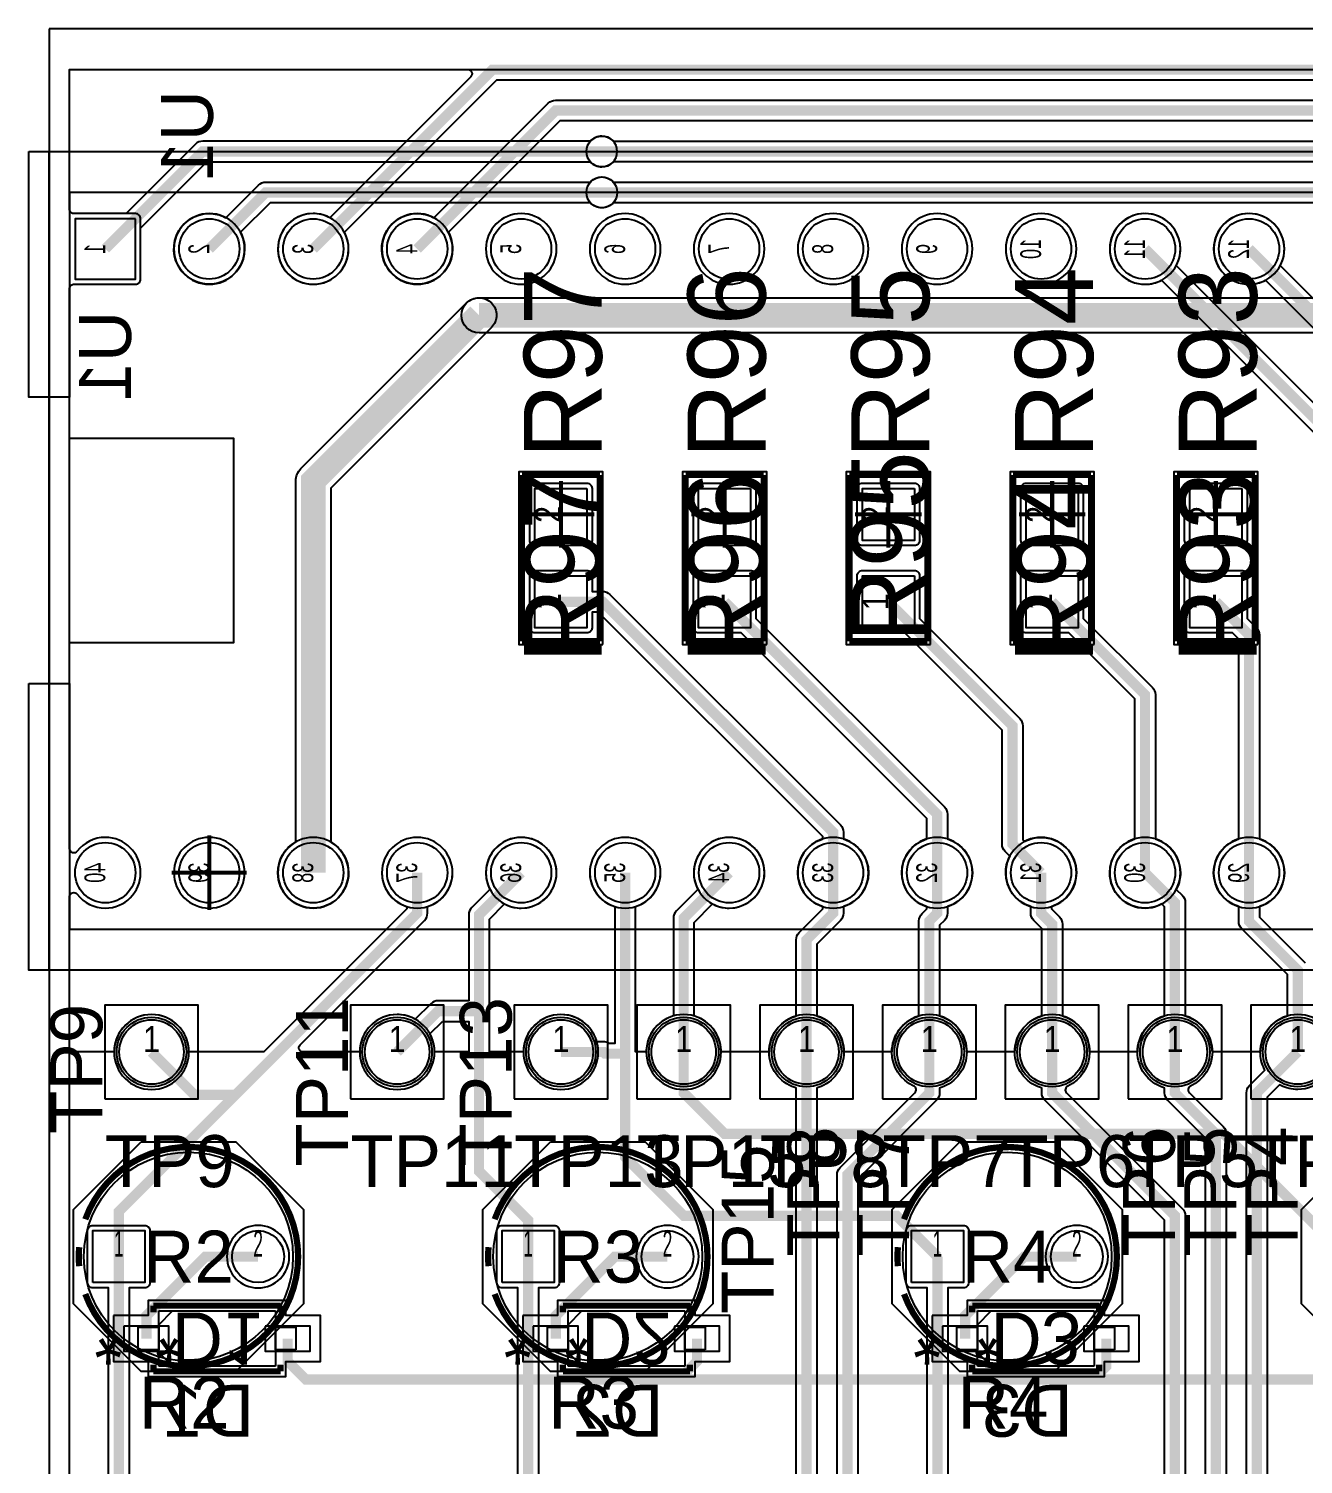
# Model space of a CAD drawing. Extents: x -64 to 44, y -64 to 41.
# Drawn here: x -64 to -32.86, y 4.93 to 40 of the extents above; entities that cross this region are included whole.
import ezdxf
from ezdxf.enums import TextEntityAlignment as Align

# ---------------------------------------------------------------- set-up
doc = ezdxf.new("R2010")
doc.units = 0
for name, color, linetype in [('ASSEMBLY', 12, 'CONTINUOUS'), ('BOND', 85, 'CONTINUOUS'), ('BOUND', 85, 'CONTINUOUS'), ('COND', 80, 'CONTINUOUS'), ('COND2', 2, 'CONTINUOUS'), ('PACKAGES', 202, 'CONTINUOUS'), ('SILK_SCREEN', 85, 'CONTINUOUS'), ('SOLDER_MASK', 85, 'CONTINUOUS'), ('TEXT', 142, 'CONTINUOUS')]:
    doc.layers.add(name, color=color, linetype=linetype)

msp = doc.modelspace()

# ---------------------------------------------------------------- linework, layer by layer
at = {"layer": 'ASSEMBLY'}
for points in [[(-12.5, 37), (-12.5, 17), (-63.5, 17), (-63.5, 37), (-12.5, 37)], [(-60.825, 8.3375), (-60.4875, 8.675)], [(-60.825, 8.675), (-57.975, 8.675)], [(-60.825, 7.325), (-60.825, 8.675)], [(-57.975, 8.675), (-57.975, 7.325)], [(-50.825, 8.3375), (-50.4875, 8.675)], [(-50.825, 8.675), (-47.975, 8.675)], [(-50.825, 7.325), (-50.825, 8.675)], [(-47.975, 8.675), (-47.975, 7.325)], [(-40.825, 8.3375), (-40.4875, 8.675)], [(-40.825, 8.675), (-37.975, 8.675)], [(-40.825, 7.325), (-40.825, 8.675)], [(-37.975, 8.675), (-37.975, 7.325)], [(-61.325, 7.725), (-61.325, 8.275)], [(-61.325, 8.275), (-60.825, 8.275)], [(-60.825, 8.275), (-60.825, 7.725)], [(-57.975, 7.725), (-57.975, 8.275)], [(-57.975, 8.275), (-57.475, 8.275)], [(-57.475, 8.275), (-57.475, 7.725)], [(-51.325, 7.725), (-51.325, 8.275)], [(-51.325, 8.275), (-50.825, 8.275)], [(-50.825, 8.275), (-50.825, 7.725)], [(-47.975, 7.725), (-47.975, 8.275)], [(-47.975, 8.275), (-47.475, 8.275)], [(-47.475, 8.275), (-47.475, 7.725)], [(-41.325, 7.725), (-41.325, 8.275)], [(-41.325, 8.275), (-40.825, 8.275)], [(-40.825, 8.275), (-40.825, 7.725)], [(-37.975, 7.725), (-37.975, 8.275)], [(-37.975, 8.275), (-37.475, 8.275)], [(-37.475, 8.275), (-37.475, 7.725)], [(-60.825, 7.725), (-61.325, 7.725)], [(-57.475, 7.725), (-57.975, 7.725)], [(-50.825, 7.725), (-51.325, 7.725)], [(-47.475, 7.725), (-47.975, 7.725)], [(-40.825, 7.725), (-41.325, 7.725)], [(-37.475, 7.725), (-37.975, 7.725)], [(-60.825, 7.6625), (-60.4875, 7.325)], [(-50.825, 7.6625), (-50.4875, 7.325)], [(-40.825, 7.6625), (-40.4875, 7.325)], [(-57.975, 7.325), (-60.825, 7.325)], [(-47.975, 7.325), (-50.825, 7.325)], [(-37.975, 7.325), (-40.825, 7.325)]]:
    msp.add_lwpolyline(points, dxfattribs=at)
at = {"layer": 'ASSEMBLY', "const_width": 0.1524}
for points in [[(-51.9525, 29.0988), (-50.0475, 29.0988)], [(-51.9525, 25.0348), (-51.9525, 29.0988)], [(-50.0475, 29.0988), (-50.0475, 25.0348)], [(-47.9525, 29.0988), (-46.0475, 29.0988)], [(-47.9525, 25.0348), (-47.9525, 29.0988)], [(-46.0475, 29.0988), (-46.0475, 25.0348)], [(-43.9525, 29.0988), (-42.0475, 29.0988)], [(-43.9525, 25.0348), (-43.9525, 29.0988)], [(-42.0475, 29.0988), (-42.0475, 25.0348)], [(-39.9525, 29.0988), (-38.0475, 29.0988)], [(-39.9525, 25.0348), (-39.9525, 29.0988)], [(-38.0475, 29.0988), (-38.0475, 25.0348)], [(-35.9525, 29.0988), (-34.0475, 29.0988)], [(-35.9525, 25.0348), (-35.9525, 29.0988)], [(-34.0475, 29.0988), (-34.0475, 25.0348)], [(-50.0475, 25.0348), (-51.9525, 25.0348)], [(-46.0475, 25.0348), (-47.9525, 25.0348)], [(-42.0475, 25.0348), (-43.9525, 25.0348)], [(-38.0475, 25.0348), (-39.9525, 25.0348)], [(-34.0475, 25.0348), (-35.9525, 25.0348)]]:
    msp.add_lwpolyline(points, dxfattribs=at)
at = {"layer": 'ASSEMBLY'}
for points in [[(-57.5455, 10, -1), (-62.6509, 10, -1), (-57.5455, 10)], [(-47.5455, 10, -1), (-52.6509, 10, -1), (-47.5455, 10)], [(-37.5455, 10, -1), (-42.6509, 10, -1), (-37.5455, 10)]]:
    msp.add_lwpolyline(points, format="xyb", dxfattribs=at)
at = {"layer": 'BOND'}
for points in [[(-50.365, 28.7686), (-50.365, 27.4986), (-51.635, 27.4986), (-51.635, 28.7686)], [(-46.365, 28.7686), (-46.365, 27.4986), (-47.635, 27.4986), (-47.635, 28.7686)], [(-42.365, 28.7686), (-42.365, 27.4986), (-43.635, 27.4986), (-43.635, 28.7686)], [(-38.365, 28.7686), (-38.365, 27.4986), (-39.635, 27.4986), (-39.635, 28.7686)], [(-34.365, 28.7686), (-34.365, 27.4986), (-35.635, 27.4986), (-35.635, 28.7686)], [(-50.365, 26.635), (-50.365, 25.365), (-51.635, 25.365), (-51.635, 26.635)], [(-46.365, 26.635), (-46.365, 25.365), (-47.635, 25.365), (-47.635, 26.635)], [(-42.365, 26.635), (-42.365, 25.365), (-43.635, 25.365), (-43.635, 26.635)], [(-38.365, 26.635), (-38.365, 25.365), (-39.635, 25.365), (-39.635, 26.635)], [(-34.365, 26.635), (-34.365, 25.365), (-35.635, 25.365), (-35.635, 26.635)]]:
    msp.add_lwpolyline(points, close=True, dxfattribs=at)
at = {"layer": 'BOUND'}
for points in [[(-12.5, 37), (-12.5, 17), (-63.5, 17), (-63.5, 37)], [(-49.9713, 24.9586), (-49.9713, 29.175), (-52.0287, 29.175), (-52.0287, 24.9586)], [(-45.9713, 24.9586), (-45.9713, 29.175), (-48.0287, 29.175), (-48.0287, 24.9586)], [(-41.9713, 24.9586), (-41.9713, 29.175), (-44.0287, 29.175), (-44.0287, 24.9586)], [(-37.9713, 24.9586), (-37.9713, 29.175), (-40.0287, 29.175), (-40.0287, 24.9586)], [(-33.9713, 24.9586), (-33.9713, 29.175), (-36.0287, 29.175), (-36.0287, 24.9586)], [(-62.143, 13.857), (-59.857, 13.857), (-59.857, 16.143), (-62.143, 16.143)], [(-56.143, 13.857), (-53.857, 13.857), (-53.857, 16.143), (-56.143, 16.143)], [(-52.143, 13.857), (-49.857, 13.857), (-49.857, 16.143), (-52.143, 16.143)], [(-49.143, 13.857), (-46.857, 13.857), (-46.857, 16.143), (-49.143, 16.143)], [(-46.143, 13.857), (-43.857, 13.857), (-43.857, 16.143), (-46.143, 16.143)], [(-43.143, 13.857), (-40.857, 13.857), (-40.857, 16.143), (-43.143, 16.143)], [(-40.143, 13.857), (-37.857, 13.857), (-37.857, 16.143), (-40.143, 16.143)], [(-37.143, 13.857), (-34.857, 13.857), (-34.857, 16.143), (-37.143, 16.143)], [(-34.143, 13.857), (-31.857, 13.857), (-31.857, 16.143), (-34.143, 16.143)], [(-61.2539, 12.8067), (-58.9425, 12.8067), (-57.2915, 11.1557), (-57.2915, 8.8443), (-58.9425, 7.1933), (-61.2539, 7.1933), (-62.9049, 8.8443), (-62.9049, 11.1557)], [(-51.2539, 12.8067), (-48.9425, 12.8067), (-47.2915, 11.1557), (-47.2915, 8.8443), (-48.9425, 7.1933), (-51.2539, 7.1933), (-52.9049, 8.8443), (-52.9049, 11.1557)], [(-41.2539, 12.8067), (-38.9425, 12.8067), (-37.2915, 11.1557), (-37.2915, 8.8443), (-38.9425, 7.1933), (-41.2539, 7.1933), (-42.9049, 8.8443), (-42.9049, 11.1557)], [(-31.2539, 12.8067), (-28.9425, 12.8067), (-27.2915, 11.1557), (-27.2915, 8.8443), (-28.9425, 7.1933), (-31.2539, 7.1933), (-32.9049, 8.8443), (-32.9049, 11.1557)], [(-61.929, 8.559), (-61.929, 7.441), (-61.079, 7.441), (-61.079, 7.071), (-57.721, 7.071), (-57.721, 7.441), (-56.871, 7.441), (-56.871, 8.559), (-57.721, 8.559), (-57.721, 8.929), (-61.079, 8.929), (-61.079, 8.559)], [(-51.929, 8.559), (-51.929, 7.441), (-51.079, 7.441), (-51.079, 7.071), (-47.721, 7.071), (-47.721, 7.441), (-46.871, 7.441), (-46.871, 8.559), (-47.721, 8.559), (-47.721, 8.929), (-51.079, 8.929), (-51.079, 8.559)], [(-41.929, 8.559), (-41.929, 7.441), (-41.079, 7.441), (-41.079, 7.071), (-37.721, 7.071), (-37.721, 7.441), (-36.871, 7.441), (-36.871, 8.559), (-37.721, 8.559), (-37.721, 8.929), (-41.079, 8.929), (-41.079, 8.559)]]:
    msp.add_lwpolyline(points, close=True, dxfattribs=at)
at = {"layer": 'COND'}
for points in [[(-62.9999, -63.4999), (-62.9999, 18.7954, -0.718544), (-62.8174, 18.857, 0.234248), (-62.13, 18.5162, 1), (-62.13, 20.2438, 0.234248), (-62.8174, 19.903, -0.718544), (-62.9999, 19.9646), (-62.9999, 33.6568, -0.455631), (-62.8842, 33.7574, 0.03471), (-62.8666, 33.7562), (-61.3934, 33.7562, 0.414214), (-61.2662, 33.8834), (-61.2662, 35.1271), (-59.6455, 36.7478), (-50.2805, 36.7478, 0.212733), (-50, 36.6228, 1), (-50, 37.3772, 0.212733), (-50.2805, 37.2522), (-59.75, 37.2522, 0.198912), (-59.9283, 37.1783), (-61.6229, 35.4838), (-62.8666, 35.4838, 0.03471), (-62.8842, 35.4826, -0.455631), (-62.9999, 35.5832), (-62.9999, 39), (42.9999, 39)], [(19.823, 32.5728), (-12.25, 32.5728, -0.198863), (-12.5521, 32.6979), (-13.6408, 33.7867), (-13.6685, 33.78, -0.058926), (-13.87, 33.7562, -0.058926), (-14.0715, 33.78), (-14.0992, 33.7867), (-15.1879, 32.6979, -0.198863), (-15.49, 32.5728), (-53, 32.5728, -1), (-53, 33.4272), (-15.667, 33.4272), (-14.7033, 34.3908), (-14.71, 34.4185, -0.058926), (-14.7338, 34.62, -1), (-13.0062, 34.62, -0.058926), (-13.03, 34.4185), (-13.0367, 34.3908), (-12.073, 33.4272), (20, 33.4272, -0.198863)], [(-45.2522, -60.7195), (-45.2522, 14.1201), (-45.2871, 14.1316, -0.722593), (-45.2871, 15.8684), (-45.2522, 15.8799), (-45.2522, 17.7414, -0.198912), (-45.1783, 17.9197), (-44.6022, 18.4959), (-44.6022, 18.5531), (-44.6362, 18.565, -0.708712), (-44.6362, 20.195), (-44.6022, 20.2069), (-44.6022, 20.2641), (-50.0859, 25.7478), (-50.2378, 25.7478), (-50.2378, 25.365, -0.414214), (-50.365, 25.2378), (-51.635, 25.2378, -0.414214), (-51.7622, 25.365), (-51.7622, 26.635, -0.414214), (-51.635, 26.7622), (-50.365, 26.7622, -0.414214), (-50.2378, 26.635), (-50.2378, 26.2522), (-49.9814, 26.2522, -0.198912), (-49.8031, 26.1783), (-44.1717, 20.5469, -0.198912), (-44.0978, 20.3686), (-44.0978, 20.2062, -0.740257), (-44.0978, 18.5538), (-44.0978, 18.3914, -0.198912), (-44.1717, 18.2131), (-44.7478, 17.6369), (-44.7478, 15.8799), (-44.7129, 15.8684, -0.722593), (-44.7129, 14.1316), (-44.7478, 14.1201), (-44.7478, -60.7195, -0.212733)], [(-44.2522, -51.7195), (-44.2522, 12, -0.198912), (-44.1783, 12.1783), (-42.3521, 14.0046, 0.522542), (-42.3815, 14.1688, -0.293127), (-42.9146, 15, -0.323489), (-42.2871, 15.8684), (-42.2522, 15.8799), (-42.2522, 18.2014, -0.198912), (-42.1783, 18.3797), (-42.0622, 18.4959), (-42.0622, 18.5531), (-42.0962, 18.565, -0.318426), (-42.6738, 19.38, -0.329856), (-42.0622, 20.2062), (-42.0622, 20.7055), (-46.5945, 25.2378), (-47.635, 25.2378, -0.414214), (-47.7622, 25.365), (-47.7622, 26.635, -0.414214), (-47.635, 26.7622), (-46.365, 26.7622, -0.414214), (-46.2378, 26.635), (-46.2378, 25.5945), (-41.6317, 20.9883, -0.198912), (-41.5578, 20.81), (-41.5578, 20.2062, -0.740257), (-41.5578, 18.5538), (-41.5578, 18.3914, -0.198912), (-41.6317, 18.2131), (-41.7478, 18.0969), (-41.7478, 15.8799), (-41.7129, 15.8684, -0.722593), (-41.7129, 14.1316), (-41.7478, 14.1201), (-41.7478, 14, -0.198912), (-41.8217, 13.8217), (-43.7478, 11.8955), (-43.7478, -51.7195, -0.212733)], [(-36.2522, -41.7195), (-36.2522, 10.8955), (-39.1783, 13.8217, -0.198912), (-39.2522, 14), (-39.2522, 14.1201), (-39.2871, 14.1316, -0.722593), (-39.2871, 15.8684), (-39.2522, 15.8799), (-39.2522, 18.0169), (-39.4483, 18.2131, -0.198912), (-39.5222, 18.3914), (-39.5222, 18.5538, -0.329856), (-40.1338, 19.38, -0.112408), (-40.0487, 19.754), (-40.0331, 19.7864), (-40.1474, 19.9008, -0.198912), (-40.2213, 20.0791), (-40.2213, 22.8646), (-42.5945, 25.2378), (-43.635, 25.2378, -0.414214), (-43.7622, 25.365), (-43.7622, 26.635, -0.414214), (-43.635, 26.7622), (-42.365, 26.7622, -0.414214), (-42.2378, 26.635), (-42.2378, 25.5945), (-39.7908, 23.1474, -0.198912), (-39.7169, 22.9691), (-39.7169, 20.1836), (-39.6764, 20.1431), (-39.644, 20.1587, -0.112408), (-39.27, 20.2438, -0.414214), (-38.4062, 19.38, -0.318426), (-38.9838, 18.565), (-39.0178, 18.5531), (-39.0178, 18.4959), (-38.8217, 18.2997, -0.198912), (-38.7478, 18.1214), (-38.7478, 15.8799), (-38.7129, 15.8684, -0.323489), (-38.0854, 15, -0.293127), (-38.6185, 14.1688, 0.522542), (-38.6479, 14.0046), (-35.8217, 11.1783, -0.198912), (-35.7478, 11), (-35.7478, -41.7195, -0.212733)], [(-35.2522, -31.7195), (-35.2522, 12.8955), (-36.1783, 13.8217, -0.198912), (-36.2522, 14), (-36.2522, 14.1201), (-36.2871, 14.1316, -0.722593), (-36.2871, 15.8684), (-36.2522, 15.8799), (-36.2522, 18.5455), (-36.3236, 18.6169), (-36.356, 18.6013, -0.112408), (-36.73, 18.5162, -0.414214), (-37.5938, 19.38, -0.329856), (-36.9822, 20.2062), (-36.9822, 23.6255), (-38.5945, 25.2378), (-39.635, 25.2378, -0.414214), (-39.7622, 25.365), (-39.7622, 26.635, -0.414214), (-39.635, 26.7622), (-38.365, 26.7622, -0.414214), (-38.2378, 26.635), (-38.2378, 25.5945), (-36.5517, 23.9083, -0.198912), (-36.4778, 23.73), (-36.4778, 20.2062, -0.329856), (-35.8662, 19.38, -0.112408), (-35.9513, 19.006), (-35.9669, 18.9736), (-35.8217, 18.8283, -0.198912), (-35.7478, 18.65), (-35.7478, 15.8799), (-35.7129, 15.8684, -0.323489), (-35.0854, 15, -0.293127), (-35.6185, 14.1688, 0.522542), (-35.6479, 14.0046), (-34.8217, 13.1783, -0.198912), (-34.7478, 13), (-34.7478, -31.7195, -0.212733)], [(-34.2522, -21.7195), (-34.2522, 14, -0.198912), (-34.1783, 14.1783), (-33.8005, 14.5561), (-33.817, 14.5889, -0.117079), (-33.9146, 15, -0.323489), (-33.2871, 15.8684), (-33.2522, 15.8799), (-33.2522, 16.8955), (-34.3683, 18.0117, -0.198912), (-34.4422, 18.19), (-34.4422, 18.5538, -0.740257), (-34.4422, 20.2062), (-34.4422, 25.0855), (-34.5945, 25.2378), (-35.635, 25.2378, -0.414214), (-35.7622, 25.365), (-35.7622, 26.635, -0.414214), (-35.635, 26.7622), (-34.365, 26.7622, -0.414214), (-34.2378, 26.635), (-34.2378, 25.5945), (-34.0117, 25.3683, -0.198912), (-33.9378, 25.19), (-33.9378, 20.2062, -0.740257), (-33.9378, 18.5538), (-33.9378, 18.2945), (-32.8217, 17.1783, -0.198912)], [(-32.0854, 15, -0.414214), (-33, 14.0854, -0.117079), (-33.4111, 14.183), (-33.4439, 14.1995), (-33.7478, 13.8955), (-33.7478, -21.7195, -0.212733)], [(-62.0522, 0.7622), (-62.0522, 9.2378), (-62.435, 9.2378, -0.414214), (-62.5622, 9.365), (-62.5622, 10.635, -0.414214), (-62.435, 10.7622), (-61.165, 10.7622, -0.414214), (-61.0378, 10.635), (-61.0378, 9.365, -0.414214), (-61.165, 9.2378), (-61.5478, 9.2378), (-61.5478, 0.7622)], [(-52.0522, 0.7622), (-52.0522, 9.2378), (-52.435, 9.2378, -0.414214), (-52.5622, 9.365), (-52.5622, 10.635, -0.414214), (-52.435, 10.7622), (-51.165, 10.7622, -0.414214), (-51.0378, 10.635), (-51.0378, 9.365, -0.414214), (-51.165, 9.2378), (-51.5478, 9.2378), (-51.5478, 0.7622)], [(-42.0522, 0.7622), (-42.0522, 9.2378), (-42.435, 9.2378, -0.414214), (-42.5622, 9.365), (-42.5622, 10.635, -0.414214), (-42.435, 10.7622), (-41.165, 10.7622, -0.414214), (-41.0378, 10.635), (-41.0378, 9.365, -0.414214), (-41.165, 9.2378), (-41.5478, 9.2378), (-41.5478, 0.7622)]]:
    msp.add_lwpolyline(points, format="xyb", dxfattribs=at)
for points, const_width in [([(-62.13, 34.62), (-59.75, 37), (-50, 37)], 0.25), ([(-59.59, 34.62), (-58.21, 36), (-50, 36)], 0.25), ([(-13.87, 34.62), (-15.49, 33), (-53, 33)], 0.6), ([(-51, 28.1336), (-51, 28.9466)], 0.1), ([(-47, 28.1336), (-47, 28.9466)], 0.1), ([(-43, 28.1336), (-43, 28.9466)], 0.1), ([(-39, 28.1336), (-39, 28.9466)], 0.1), ([(-35, 28.1336), (-35, 28.9466)], 0.1), ([(-51.813, 28.1336), (-51, 28.1336)], 0.1), ([(-51, 28.1336), (-50.187, 28.1336)], 0.1), ([(-51, 27.3206), (-51, 28.1336)], 0.1), ([(-47.813, 28.1336), (-47, 28.1336)], 0.1), ([(-47, 28.1336), (-46.187, 28.1336)], 0.1), ([(-47, 27.3206), (-47, 28.1336)], 0.1), ([(-43.813, 28.1336), (-43, 28.1336)], 0.1), ([(-43, 28.1336), (-42.187, 28.1336)], 0.1), ([(-43, 27.3206), (-43, 28.1336)], 0.1), ([(-39.813, 28.1336), (-39, 28.1336)], 0.1), ([(-39, 28.1336), (-38.187, 28.1336)], 0.1), ([(-39, 27.3206), (-39, 28.1336)], 0.1), ([(-35.813, 28.1336), (-35, 28.1336)], 0.1), ([(-35, 28.1336), (-34.187, 28.1336)], 0.1), ([(-35, 27.3206), (-35, 28.1336)], 0.1), ([(-51, 26), (-49.9814, 26), (-44.35, 20.3686), (-44.35, 19.38)], 0.25), ([(-47, 26), (-41.81, 20.81), (-41.81, 19.38)], 0.25), ([(-43, 26), (-39.9691, 22.9691), (-39.9691, 20.0791), (-39.27, 19.38)], 0.25), ([(-39, 26), (-36.73, 23.73), (-36.73, 19.38)], 0.25), ([(-35, 26), (-34.19, 25.19), (-34.19, 19.38)], 0.25), ([(-59.59, 19.38), (-59.59, 20.2946)], 0.1), ([(-60.5046, 19.38), (-59.59, 19.38)], 0.1), ([(-59.59, 19.38), (-58.6754, 19.38)], 0.1), ([(-59.59, 18.4654), (-59.59, 19.38)], 0.1), ([(-45, 15), (-45, 17.7414), (-44.35, 18.3914), (-44.35, 19.38)], 0.25), ([(-42, 15), (-42, 18.2014), (-41.81, 18.3914), (-41.81, 19.38)], 0.25), ([(-39, 15), (-39, 18.1214), (-39.27, 18.3914), (-39.27, 19.38)], 0.25), ([(-36, 15), (-36, 18.65), (-36.73, 19.38)], 0.25), ([(-34.19, 19.38), (-34.19, 18.19), (-33, 17), (-33, 15)], 0.25), ([(-45, -61), (-45, 15)], 0.25), ([(-44, -52), (-44, 12), (-42, 14), (-42, 15)], 0.25), ([(-36, -42), (-36, 11), (-39, 14), (-39, 15)], 0.25), ([(-35, -32), (-35, 13), (-36, 14), (-36, 15)], 0.25), ([(-33, 15), (-34, 14), (-34, -22)], 0.25), ([(-61.8, 0), (-61.8, 10)], 0.25), ([(-51.8, 0), (-51.8, 10)], 0.25), ([(-41.8, 0), (-41.8, 10)], 0.25)]:
    msp.add_lwpolyline(points, dxfattribs=dict(at, const_width=const_width))
for points in [[(-58.3883, 36.1783, -0.198912), (-58.21, 36.2522), (-50.2805, 36.2522, -0.212733), (-50, 36.3772, -1), (-50, 35.6228, -0.212733), (-50.2805, 35.7478), (-58.1055, 35.7478), (-58.8275, 35.0259, -0.1229), (-58.7262, 34.62, -2.414214), (-59.59, 35.4838, -0.112408), (-59.216, 35.3987), (-59.1836, 35.3831)], [(-56.1862, 34.62, 1), (-57.9138, 34.62, 1)], [(-53.6462, 34.62, 1), (-55.3738, 34.62, 1)], [(-51.1062, 34.62, 1), (-52.8338, 34.62, 1)], [(-48.5662, 34.62, 1), (-50.2938, 34.62, 1)], [(-46.0262, 34.62, 1), (-47.7538, 34.62, 1)], [(-43.4862, 34.62, 1), (-45.2138, 34.62, 1)], [(-40.9462, 34.62, 1), (-42.6738, 34.62, 1)], [(-38.4062, 34.62, 1), (-40.1338, 34.62, 1)], [(-35.8662, 34.62, 1), (-37.5938, 34.62, 1)], [(-33.3262, 34.62, 1), (-35.0538, 34.62, 1)], [(-51.7622, 27.4986), (-51.7622, 28.7686, -0.414214), (-51.635, 28.8958), (-50.365, 28.8958, -0.414214), (-50.2378, 28.7686), (-50.2378, 27.4986, -0.414214), (-50.365, 27.3714), (-51.635, 27.3714, -0.414214)], [(-47.7622, 27.4986), (-47.7622, 28.7686, -0.414214), (-47.635, 28.8958), (-46.365, 28.8958, -0.414214), (-46.2378, 28.7686), (-46.2378, 27.4986, -0.414214), (-46.365, 27.3714), (-47.635, 27.3714, -0.414214)], [(-43.7622, 27.4986), (-43.7622, 28.7686, -0.414214), (-43.635, 28.8958), (-42.365, 28.8958, -0.414214), (-42.2378, 28.7686), (-42.2378, 27.4986, -0.414214), (-42.365, 27.3714), (-43.635, 27.3714, -0.414214)], [(-39.7622, 27.4986), (-39.7622, 28.7686, -0.414214), (-39.635, 28.8958), (-38.365, 28.8958, -0.414214), (-38.2378, 28.7686), (-38.2378, 27.4986, -0.414214), (-38.365, 27.3714), (-39.635, 27.3714, -0.414214)], [(-35.7622, 27.4986), (-35.7622, 28.7686, -0.414214), (-35.635, 28.8958), (-34.365, 28.8958, -0.414214), (-34.2378, 28.7686), (-34.2378, 27.4986, -0.414214), (-34.365, 27.3714), (-35.635, 27.3714, -0.414214)], [(-58.7262, 19.38, 1), (-60.4538, 19.38, 1)], [(-56.1862, 19.38, 1), (-57.9138, 19.38, 1)], [(-53.6462, 19.38, 1), (-55.3738, 19.38, 1)], [(-51.1062, 19.38, 1), (-52.8338, 19.38, 1)], [(-48.5662, 19.38, 1), (-50.2938, 19.38, 1)], [(-46.0262, 19.38, 1), (-47.7538, 19.38, 1)], [(-60.0854, 15, 1), (-61.9146, 15, 1)], [(-54.0854, 15, 1), (-55.9146, 15, 1)], [(-50.0854, 15, 1), (-51.9146, 15, 1)], [(-47.0854, 15, 1), (-48.9146, 15, 1)], [(-57.6342, 10, 1), (-59.1586, 10, 1)], [(-47.6342, 10, 1), (-49.1586, 10, 1)], [(-37.6342, 10, 1), (-39.1586, 10, 1)]]:
    msp.add_lwpolyline(points, format="xyb", close=True, dxfattribs=at)
for points in [[(-61.3934, 35.3566), (-62.8666, 35.3566), (-62.8666, 33.8834), (-61.3934, 33.8834)], [(-50.365, 28.7686), (-50.365, 27.4986), (-51.635, 27.4986), (-51.635, 28.7686)], [(-46.365, 28.7686), (-46.365, 27.4986), (-47.635, 27.4986), (-47.635, 28.7686)], [(-42.365, 28.7686), (-42.365, 27.4986), (-43.635, 27.4986), (-43.635, 28.7686)], [(-38.365, 28.7686), (-38.365, 27.4986), (-39.635, 27.4986), (-39.635, 28.7686)], [(-34.365, 28.7686), (-34.365, 27.4986), (-35.635, 27.4986), (-35.635, 28.7686)], [(-50.365, 26.635), (-50.365, 25.365), (-51.635, 25.365), (-51.635, 26.635)], [(-46.365, 26.635), (-46.365, 25.365), (-47.635, 25.365), (-47.635, 26.635)], [(-42.365, 26.635), (-42.365, 25.365), (-43.635, 25.365), (-43.635, 26.635)], [(-38.365, 26.635), (-38.365, 25.365), (-39.635, 25.365), (-39.635, 26.635)], [(-34.365, 26.635), (-34.365, 25.365), (-35.635, 25.365), (-35.635, 26.635)], [(-62.435, 9.365), (-62.435, 10.635), (-61.165, 10.635), (-61.165, 9.365)], [(-52.435, 9.365), (-52.435, 10.635), (-51.165, 10.635), (-51.165, 9.365)], [(-42.435, 9.365), (-42.435, 10.635), (-41.165, 10.635), (-41.165, 9.365)]]:
    msp.add_lwpolyline(points, close=True, dxfattribs=at)
for centre, radius in [((-59.59, 34.62), 0.7366), ((-57.05, 34.62), 0.7366), ((-54.51, 34.62), 0.7366), ((-51.97, 34.62), 0.7366), ((-49.43, 34.62), 0.7366), ((-46.89, 34.62), 0.7366), ((-44.35, 34.62), 0.7366), ((-41.81, 34.62), 0.7366), ((-39.27, 34.62), 0.7366), ((-36.73, 34.62), 0.7366), ((-34.19, 34.62), 0.7366), ((-62.13, 19.38), 0.7366), ((-59.59, 19.38), 0.7366), ((-57.05, 19.38), 0.7366), ((-54.51, 19.38), 0.7366), ((-51.97, 19.38), 0.7366), ((-49.43, 19.38), 0.7366), ((-46.89, 19.38), 0.7366), ((-44.35, 19.38), 0.7366), ((-41.81, 19.38), 0.7366), ((-39.27, 19.38), 0.7366), ((-36.73, 19.38), 0.7366), ((-34.19, 19.38), 0.7366), ((-61, 15), 0.7874), ((-55, 15), 0.7874), ((-51, 15), 0.7874), ((-48, 15), 0.7874), ((-45, 15), 0.7874), ((-42, 15), 0.7874), ((-39, 15), 0.7874), ((-36, 15), 0.7874), ((-33, 15), 0.7874), ((-58.3964, 10), 0.635), ((-48.3964, 10), 0.635), ((-38.3964, 10), 0.635)]:
    msp.add_circle(centre, radius, dxfattribs=at)
at = {"layer": 'COND2'}
for points in [[(-32.0867, 15.0481, 0.948757), (-33.9133, 15.0481), (-33.9159, 15), (-35.0841, 15), (-35.0867, 15.0481, 0.948757), (-36.9133, 15.0481), (-36.9159, 15), (-38.0841, 15), (-38.0867, 15.0481, 0.948757), (-39.9133, 15.0481), (-39.9159, 15), (-41.0841, 15), (-41.0867, 15.0481, 0.948757), (-42.9133, 15.0481), (-42.9159, 15), (-44.0841, 15), (-44.0867, 15.0481, 0.948757), (-45.9133, 15.0481), (-45.9159, 15), (-47.0841, 15), (-47.0867, 15.0481, 0.30903), (-47.7129, 15.8684), (-47.7478, 15.8799), (-47.7478, 18.1655), (-47.2965, 18.6169), (-47.264, 18.6014, 0.112414), (-46.89, 18.5162, 2.414214), (-47.7538, 19.38, 0.112414), (-47.6686, 19.006), (-47.6531, 18.9735), (-48.1783, 18.4483, 0.198912), (-48.2522, 18.27), (-48.2522, 15.8799), (-48.2871, 15.8684, 0.30903), (-48.9133, 15.0481), (-48.9159, 15), (-49.1778, 15), (-49.1778, 18.5538, 0.329856), (-48.5662, 19.38, 1), (-50.2938, 19.38, 0.329856), (-49.6822, 18.5538), (-49.6822, 15.2114), (-49.8225, 15.2114), (-49.8343, 15.2182, 0.131929), (-49.9606, 15.2522), (-50.1201, 15.2522), (-50.1316, 15.2871, 0.323489), (-51, 15.9146, 0.398896), (-51.9133, 15.0481), (-51.9159, 15), (-52.7478, 15), (-52.7478, 18.2455), (-52.3765, 18.6169), (-52.344, 18.6014, 0.112414), (-51.97, 18.5162, 2.414214), (-52.8338, 19.38), (-52.8338, 19.3797, 0.11232), (-52.7487, 19.006), (-52.7331, 18.9736), (-53.1783, 18.5283, 0.198912), (-53.2522, 18.35), (-53.2522, 16.2522), (-54, 16.2522, 0.198912), (-54.1783, 16.1783), (-54.5561, 15.8005), (-54.5889, 15.817, 0.117079), (-55, 15.9146, 0.398896), (-55.9133, 15.0481), (-55.9159, 15), (-57.2995, 15, -0.667865), (-57.3713, 15.1734), (-54.3317, 18.2131, 0.198912), (-54.2578, 18.3914), (-54.2578, 18.5538, 0.329856), (-53.6462, 19.38, 1), (-55.3738, 19.38, 0.318426), (-54.7962, 18.565), (-54.7622, 18.5531), (-54.7622, 18.4959), (-58.2581, 15), (-60.0841, 15), (-60.0867, 15.0481, 0.948757), (-61.9133, 15.0481), (-61.9159, 15), (-62.9999, 15), (-62.9999, 18.7956, -0.717798), (-62.8174, 18.857, 0.234248), (-62.13, 18.5162, 1), (-62.13, 20.2438, 0.234248), (-62.8174, 19.903, -0.717798), (-62.9999, 19.9644), (-62.9999, 33.6568, -0.455631), (-62.8842, 33.7574, 0.03412), (-62.8669, 33.7562), (-61.3934, 33.7562, 0.414214), (-61.2662, 33.8834), (-61.2662, 35.3566, 0.414214), (-61.3934, 35.4838), (-62.8669, 35.4838, 0.03412), (-62.8842, 35.4826, -0.455631), (-62.9999, 35.5832), (-62.9999, 39), (-53.2719, 39, -0.667865), (-53.2001, 38.8266), (-56.6436, 35.3831), (-56.676, 35.3987, 0.11232), (-57.0497, 35.4838), (-57.05, 35.4838, 2.414214), (-56.1862, 34.62), (-56.1862, 34.6203, 0.11232), (-56.2713, 34.994), (-56.2869, 35.0264), (-52.5655, 38.7478), (21.8955, 38.7478)], [(-23.0055, 21.2522), (-35.9674, 34.2141, 0.122806), (-35.8662, 34.6197), (-35.8662, 34.62, 2.414214), (-36.73, 33.7562, 0.1229), (-36.3241, 33.8575), (-23.2883, 20.8217, 0.198912)], [(-21.4655, 22.2522), (-33.4274, 34.2141, 0.122806), (-33.3262, 34.6197), (-33.3262, 34.62, 2.414214), (-34.19, 33.7562, 0.1229), (-33.7841, 33.8575), (-21.7483, 21.8217, 0.198912)]]:
    msp.add_lwpolyline(points, format="xyb", dxfattribs=at)
for points, const_width in [([(31.54, 37.5), (31.54, 36.5114), (31.0286, 36), (25, 36), (22, 39), (-52.67, 39), (-57.05, 34.62)], 0.25), ([(34.08, 37.5), (31.58, 35), (24, 35), (21, 38), (-51.13, 38), (-54.51, 34.62)], 0.25), ([(36.62, 37.5), (33.12, 34), (23, 34), (20, 37), (-50, 37)], 0.25), ([(39.16, 37.5), (34.66, 33), (22, 33), (19, 36), (-50, 36)], 0.25), ([(-11, 16), (-11, 19), (-13, 21), (-23.11, 21), (-36.73, 34.62)], 0.25), ([(-10, 17), (-10, 20), (-12, 22), (-21.57, 22), (-34.19, 34.62)], 0.25), ([(-57.05, 19.38), (-57.05, 28.95), (-53, 33)], 0.6), ([(-59.59, 19.38), (-59.59, 20.2946)], 0.1), ([(-60.5046, 19.38), (-59.59, 19.38)], 0.1), ([(-59.59, 19.38), (-58.6754, 19.38)], 0.1), ([(-59.59, 18.4654), (-59.59, 19.38)], 0.1), ([(-54.51, 19.38), (-54.51, 18.3914), (-58.9506, 13.9508)], 0.25), ([(-51.97, 19.38), (-53, 18.35), (-53, 16)], 0.25), ([(-49.43, 19.38), (-49.43, 14.9592)], 0.25), ([(-46.89, 19.38), (-48, 18.27), (-48, 15)], 0.25), ([(-55, 15), (-54, 16), (-53, 16)], 0.25), ([(-51.8, 10), (-51.8, 10.887), (-53, 12.087), (-53, 16)], 0.25), ([(-61, 15), (-59.9508, 13.9508), (-58.9506, 13.9508)], 0.25), ([(-51, 15), (-49.9606, 15), (-49.9198, 14.9592), (-49.43, 14.9592)], 0.25), ([(-41.8, 10), (-42.8, 11), (-48, 11), (-49.43, 12.43), (-49.43, 14.9592)], 0.25), ([(-31.8, 10), (-34.8, 13), (-47, 13), (-48, 14), (-48, 15)], 0.25), ([(-61.8, 10), (-61.8, 11.1014), (-58.9506, 13.9508)], 0.25), ([(-58.3964, 10), (-59.682, 10), (-61.125, 8.557), (-61.125, 8)], 0.25), ([(-48.3964, 10), (-49.682, 10), (-51.125, 8.557), (-51.125, 8)], 0.25), ([(-38.3964, 10), (-39.682, 10), (-41.125, 8.557), (-41.125, 8)], 0.25), ([(-57.675, 8), (-57.675, 7.443), (-57.232, 7), (-48.118, 7)], 0.25), ([(-47.675, 8), (-47.675, 7.443), (-48.118, 7)], 0.25), ([(-37.675, 8), (-37.675, 7.325), (-38, 7)], 0.25), ([(-38, 7), (-48.118, 7)], 0.25), ([(-28.118, 7), (-38, 7)], 0.25)]:
    msp.add_lwpolyline(points, dxfattribs=dict(at, const_width=const_width))
for points in [[(31.4755, 35.2522), (33.3169, 37.0936), (33.3013, 37.126, -0.112408), (33.2162, 37.5, -2.414214), (34.08, 36.6362, -0.112408), (33.706, 36.7213), (33.6736, 36.7369), (31.7583, 34.8217, -0.198912), (31.58, 34.7478), (24, 34.7478, -0.198912), (23.8217, 34.8217), (20.8955, 37.7478), (-51.0255, 37.7478), (-53.7475, 35.0259, -0.1229), (-53.6462, 34.62, -2.414214), (-54.51, 35.4838, -0.112408), (-54.136, 35.3987), (-54.1036, 35.3831), (-51.3083, 38.1783, -0.198912), (-51.13, 38.2522), (21, 38.2522, -0.198912), (21.1783, 38.1783), (24.1045, 35.2522)], [(33.0155, 34.2522), (35.8569, 37.0936), (35.8413, 37.126, -0.112408), (35.7562, 37.5, -2.414214), (36.62, 36.6362, -0.112408), (36.246, 36.7213), (36.2136, 36.7369), (33.2983, 33.8217, -0.198912), (33.12, 33.7478), (23, 33.7478, -0.198912), (22.8217, 33.8217), (19.8955, 36.7478), (-49.7195, 36.7478, -0.212733), (-50, 36.6228, -1), (-50, 37.3772, -0.212733), (-49.7195, 37.2522), (20, 37.2522, -0.198912), (20.1783, 37.1783), (23.1045, 34.2522)], [(34.5555, 33.2522), (38.3969, 37.0936), (38.3813, 37.126, -0.112408), (38.2962, 37.5, -2.414214), (39.16, 36.6362, -0.112408), (38.786, 36.7213), (38.7536, 36.7369), (34.8383, 32.8217, -0.198912), (34.66, 32.7478), (22, 32.7478, -0.198912), (21.8217, 32.8217), (18.8955, 35.7478), (-49.7195, 35.7478, -0.212733), (-50, 35.6228, -1), (-50, 36.3772, -0.212733), (-49.7195, 36.2522), (19, 36.2522, -0.198912), (19.1783, 36.1783), (22.1045, 33.2522)], [(-58.7262, 34.62, 1), (-60.4538, 34.62, 1)], [(-51.1062, 34.62, 1), (-52.8338, 34.62, 1)], [(-48.5662, 34.62, 1), (-50.2938, 34.62, 1)], [(-46.0262, 34.62, 1), (-47.7538, 34.62, 1)], [(-43.4862, 34.62, 1), (-45.2138, 34.62, 1)], [(-40.9462, 34.62, 1), (-42.6738, 34.62, 1)], [(-38.4062, 34.62, 1), (-40.1338, 34.62, 1)], [(-57.4772, 28.95, -0.198863), (-57.3521, 29.2521), (-53.3021, 33.3021, -0.198863), (-53, 33.4272, -0.414214), (-52.5728, 33, -0.198863), (-52.6979, 32.6979), (-56.6228, 28.773), (-56.6228, 20.1308, -0.26962), (-56.1862, 19.38, -1), (-57.9138, 19.38, -0.26962), (-57.4772, 20.1308)], [(-58.7262, 19.38, 1), (-60.4538, 19.38, 1)], [(-43.4862, 19.38, 1), (-45.2138, 19.38, 1)], [(-40.9462, 19.38, 1), (-42.6738, 19.38, 1)], [(-38.4062, 19.38, 1), (-40.1338, 19.38, 1)], [(-35.8662, 19.38, 1), (-37.5938, 19.38, 1)], [(-33.3262, 19.38, 1), (-35.0538, 19.38, 1)], [(-53.8955, 15.7478), (-53.2522, 15.7478), (-53.2522, 15), (-54.0841, 15), (-54.0867, 15.0481, 0.103763), (-54.183, 15.4111), (-54.1995, 15.4439)]]:
    msp.add_lwpolyline(points, format="xyb", close=True, dxfattribs=at)
for points in [[(-61.3934, 35.3566), (-62.8666, 35.3566), (-62.8666, 33.8834), (-61.3934, 33.8834)], [(-62.435, 9.365), (-62.435, 10.635), (-61.165, 10.635), (-61.165, 9.365)], [(-52.435, 9.365), (-52.435, 10.635), (-51.165, 10.635), (-51.165, 9.365)], [(-42.435, 9.365), (-42.435, 10.635), (-41.165, 10.635), (-41.165, 9.365)], [(-61.675, 8.305), (-61.675, 7.695), (-60.575, 7.695), (-60.575, 8.305)], [(-58.225, 8.305), (-58.225, 7.695), (-57.125, 7.695), (-57.125, 8.305)], [(-51.675, 8.305), (-51.675, 7.695), (-50.575, 7.695), (-50.575, 8.305)], [(-48.225, 8.305), (-48.225, 7.695), (-47.125, 7.695), (-47.125, 8.305)], [(-41.675, 8.305), (-41.675, 7.695), (-40.575, 7.695), (-40.575, 8.305)], [(-38.225, 8.305), (-38.225, 7.695), (-37.125, 7.695), (-37.125, 8.305)]]:
    msp.add_lwpolyline(points, close=True, dxfattribs=at)
for centre, radius in [((-59.59, 34.62), 0.7366), ((-57.05, 34.62), 0.7366), ((-54.51, 34.62), 0.7366), ((-51.97, 34.62), 0.7366), ((-49.43, 34.62), 0.7366), ((-46.89, 34.62), 0.7366), ((-44.35, 34.62), 0.7366), ((-41.81, 34.62), 0.7366), ((-39.27, 34.62), 0.7366), ((-36.73, 34.62), 0.7366), ((-34.19, 34.62), 0.7366), ((-62.13, 19.38), 0.7366), ((-59.59, 19.38), 0.7366), ((-57.05, 19.38), 0.7366), ((-54.51, 19.38), 0.7366), ((-51.97, 19.38), 0.7366), ((-49.43, 19.38), 0.7366), ((-46.89, 19.38), 0.7366), ((-44.35, 19.38), 0.7366), ((-41.81, 19.38), 0.7366), ((-39.27, 19.38), 0.7366), ((-36.73, 19.38), 0.7366), ((-34.19, 19.38), 0.7366), ((-61, 15), 0.7874), ((-55, 15), 0.7874), ((-51, 15), 0.7874), ((-48, 15), 0.7874), ((-45, 15), 0.7874), ((-42, 15), 0.7874), ((-39, 15), 0.7874), ((-36, 15), 0.7874), ((-33, 15), 0.7874), ((-58.3964, 10), 0.635), ((-48.3964, 10), 0.635), ((-38.3964, 10), 0.635)]:
    msp.add_circle(centre, radius, dxfattribs=at)
at = {"layer": 'PACKAGES'}
msp.add_lwpolyline([(-63.5, 40), (-63.5, -64), (43.5, -64), (43.5, 40)], close=True, dxfattribs=at)
at = {"layer": 'SILK_SCREEN'}
for points in [[(-64, 37), (-13, 37), (-13, 36), (-63, 36), (-63, 31), (-64, 31)], [(-63, 30), (-59, 30), (-59, 25), (-63, 25)], [(-64, 24), (-63, 24), (-63, 18), (-13, 18), (-13, 17), (-64, 17)]]:
    msp.add_lwpolyline(points, close=True, dxfattribs=at)
msp.add_lwpolyline([(-12.5, 37), (-12.5, 17), (-63.5, 17), (-63.5, 37), (-12.5, 37)], dxfattribs=at)
at = {"layer": 'SILK_SCREEN', "const_width": 0.1524}
for points in [[(-51.9525, 29.0988), (-50.0475, 29.0988)], [(-51.9525, 25.0348), (-51.9525, 29.0988)], [(-50.0475, 29.0988), (-50.0475, 25.0348)], [(-47.9525, 29.0988), (-46.0475, 29.0988)], [(-47.9525, 25.0348), (-47.9525, 29.0988)], [(-46.0475, 29.0988), (-46.0475, 25.0348)], [(-43.9525, 29.0988), (-42.0475, 29.0988)], [(-43.9525, 25.0348), (-43.9525, 29.0988)], [(-42.0475, 29.0988), (-42.0475, 25.0348)], [(-39.9525, 29.0988), (-38.0475, 29.0988)], [(-39.9525, 25.0348), (-39.9525, 29.0988)], [(-38.0475, 29.0988), (-38.0475, 25.0348)], [(-35.9525, 29.0988), (-34.0475, 29.0988)], [(-35.9525, 25.0348), (-35.9525, 29.0988)], [(-34.0475, 29.0988), (-34.0475, 25.0348)], [(-50.0475, 25.0348), (-51.9525, 25.0348)], [(-46.0475, 25.0348), (-47.9525, 25.0348)], [(-42.0475, 25.0348), (-43.9525, 25.0348)], [(-38.0475, 25.0348), (-39.9525, 25.0348)], [(-34.0475, 25.0348), (-35.9525, 25.0348)], [(-60.952, 8.802), (-57.848, 8.802)], [(-60.952, 8.6377), (-60.952, 8.802)], [(-57.848, 8.802), (-57.848, 8.6377)], [(-50.952, 8.802), (-47.848, 8.802)], [(-50.952, 8.6377), (-50.952, 8.802)], [(-47.848, 8.802), (-47.848, 8.6377)], [(-40.952, 8.802), (-37.848, 8.802)], [(-40.952, 8.6377), (-40.952, 8.802)], [(-37.848, 8.802), (-37.848, 8.6377)], [(-60.952, 7.198), (-60.952, 7.3623)], [(-57.848, 7.3623), (-57.848, 7.198)], [(-50.952, 7.198), (-50.952, 7.3623)], [(-47.848, 7.3623), (-47.848, 7.198)], [(-40.952, 7.198), (-40.952, 7.3623)], [(-37.848, 7.3623), (-37.848, 7.198)], [(-57.848, 7.198), (-60.952, 7.198)], [(-47.848, 7.198), (-50.952, 7.198)], [(-37.848, 7.198), (-40.952, 7.198)]]:
    msp.add_lwpolyline(points, dxfattribs=at)
for points in [[(-57.4185, 10, 0.83966), (-62.6175, 10.9132)], [(-47.4185, 10, 0.83966), (-52.6175, 10.9132)], [(-37.4185, 10, 0.83966), (-42.6175, 10.9132)], [(-62.7677, 10.2331, 0.043577), (-62.7677, 9.7669)], [(-52.7677, 10.2331, 0.043577), (-52.7677, 9.7669)], [(-42.7677, 10.2331, 0.043577), (-42.7677, 9.7669)], [(-62.6175, 9.0868, 0.83966), (-57.4185, 10)], [(-52.6175, 9.0868, 0.83966), (-47.4185, 10)], [(-42.6175, 9.0868, 0.83966), (-37.4185, 10)]]:
    msp.add_lwpolyline(points, format="xyb", dxfattribs=at)
at = {"layer": 'SOLDER_MASK'}
for points in [[(-61.3934, 35.3566), (-62.8666, 35.3566), (-62.8666, 33.8834), (-61.3934, 33.8834)], [(-50.365, 28.7686), (-50.365, 27.4986), (-51.635, 27.4986), (-51.635, 28.7686)], [(-46.365, 28.7686), (-46.365, 27.4986), (-47.635, 27.4986), (-47.635, 28.7686)], [(-42.365, 28.7686), (-42.365, 27.4986), (-43.635, 27.4986), (-43.635, 28.7686)], [(-38.365, 28.7686), (-38.365, 27.4986), (-39.635, 27.4986), (-39.635, 28.7686)], [(-34.365, 28.7686), (-34.365, 27.4986), (-35.635, 27.4986), (-35.635, 28.7686)], [(-50.365, 26.635), (-50.365, 25.365), (-51.635, 25.365), (-51.635, 26.635)], [(-46.365, 26.635), (-46.365, 25.365), (-47.635, 25.365), (-47.635, 26.635)], [(-42.365, 26.635), (-42.365, 25.365), (-43.635, 25.365), (-43.635, 26.635)], [(-38.365, 26.635), (-38.365, 25.365), (-39.635, 25.365), (-39.635, 26.635)], [(-34.365, 26.635), (-34.365, 25.365), (-35.635, 25.365), (-35.635, 26.635)], [(-62.435, 9.365), (-62.435, 10.635), (-61.165, 10.635), (-61.165, 9.365)], [(-52.435, 9.365), (-52.435, 10.635), (-51.165, 10.635), (-51.165, 9.365)], [(-42.435, 9.365), (-42.435, 10.635), (-41.165, 10.635), (-41.165, 9.365)]]:
    msp.add_lwpolyline(points, close=True, dxfattribs=at)
for centre, radius in [((-59.59, 34.62), 0.7366), ((-57.05, 34.62), 0.7366), ((-54.51, 34.62), 0.7366), ((-51.97, 34.62), 0.7366), ((-49.43, 34.62), 0.7366), ((-46.89, 34.62), 0.7366), ((-44.35, 34.62), 0.7366), ((-41.81, 34.62), 0.7366), ((-39.27, 34.62), 0.7366), ((-36.73, 34.62), 0.7366), ((-34.19, 34.62), 0.7366), ((-62.13, 19.38), 0.7366), ((-59.59, 19.38), 0.7366), ((-57.05, 19.38), 0.7366), ((-54.51, 19.38), 0.7366), ((-51.97, 19.38), 0.7366), ((-49.43, 19.38), 0.7366), ((-46.89, 19.38), 0.7366), ((-44.35, 19.38), 0.7366), ((-41.81, 19.38), 0.7366), ((-39.27, 19.38), 0.7366), ((-36.73, 19.38), 0.7366), ((-34.19, 19.38), 0.7366), ((-61, 15), 0.8509), ((-55, 15), 0.8509), ((-51, 15), 0.8509), ((-48, 15), 0.8509), ((-45, 15), 0.8509), ((-42, 15), 0.8509), ((-39, 15), 0.8509), ((-36, 15), 0.8509), ((-33, 15), 0.8509), ((-58.3964, 10), 0.635), ((-48.3964, 10), 0.635), ((-38.3964, 10), 0.635)]:
    msp.add_circle(centre, radius, dxfattribs=at)

# ---------------------------------------------------------------- texts
at = {"layer": 'ASSEMBLY', "text_generation_flag": 2, "width": 1.02}
for p in [(-60.571, 8.635), (-50.571, 8.635), (-40.571, 8.635)]:
    msp.add_text('*', height=1.27, rotation=180, dxfattribs=at).set_placement(p, align=Align.CENTER)
at = {"layer": 'SILK_SCREEN', "text_generation_flag": 2, "width": 1.02}
for p in [(-62.056, 8.635), (-52.056, 8.635), (-42.056, 8.635)]:
    msp.add_text('*', height=1.27, rotation=180, dxfattribs=at).set_placement(p, align=Align.CENTER)
at = {"layer": 'TEXT', "text_generation_flag": 2, "width": 1.019685}
msp.add_text('U1', height=1.27, rotation=90, dxfattribs=at).set_placement((-59.5, 38.5))
at = {"layer": 'TEXT', "text_generation_flag": 2}
for s, height, rotation, width, p in [('3', 0.508, 90, 0.649606, (-57.05, 34.62)), ('4', 0.508, 90, 0.649606, (-54.51, 34.62)), ('5', 0.508, 90, 0.649606, (-51.97, 34.62)), ('8', 0.508, 90, 0.649606, (-44.35, 34.62)), ('9', 0.508, 90, 0.649606, (-41.81, 34.62)), ('10', 0.508, 90, 0.649606, (-39.27, 34.62)), ('11', 0.508, 90, 0.649606, (-36.73, 34.62)), ('12', 0.508, 90, 0.649606, (-34.19, 34.62)), ('1', 0.508, 90, 0.649606, (-62.13, 34.62)), ('2', 0.508, 90, 0.649606, (-59.59, 34.62)), ('6', 0.508, 90, 0.649606, (-49.43, 34.62)), ('7', 0.508, 90, 0.649606, (-46.89, 34.62)), ('U1', 1.27, 90, 1.019685, (-61.5, 32)), ('40', 0.508, 90, 0.649606, (-62.13, 19.38)), ('39', 0.508, 90, 0.649606, (-59.59, 19.38)), ('38', 0.508, 90, 0.649606, (-57.05, 19.38)), ('37', 0.508, 90, 0.649606, (-54.51, 19.38)), ('36', 0.508, 90, 0.649606, (-51.97, 19.38)), ('35', 0.508, 90, 0.649606, (-49.43, 19.38)), ('34', 0.508, 90, 0.649606, (-46.89, 19.38)), ('33', 0.508, 90, 0.649606, (-44.35, 19.38)), ('32', 0.508, 90, 0.649606, (-41.81, 19.38)), ('31', 0.508, 90, 0.649606, (-39.27, 19.38)), ('30', 0.508, 90, 0.649606, (-36.73, 19.38)), ('29', 0.508, 90, 0.649606, (-34.19, 19.38)), ('D1', 1.27, 180, 1.02, (-59.4, 8.635)), ('D2', 1.27, 180, 1.02, (-49.4, 8.635)), ('D3', 1.27, 180, 1.02, (-39.4, 8.635))]:
    msp.add_text(s, height=height, rotation=rotation, dxfattribs=dict(at, width=width)).set_placement(p, align=Align.CENTER)
at = {"layer": 'TEXT'}
for s, p in [('R97', (-50, 29.5)), ('R96', (-46, 29.5)), ('R95', (-42, 29.5)), ('R94', (-38, 29.5)), ('R93', (-34, 29.5)), ('R95', (-42, 25)), ('R97', (-50, 24.5)), ('R96', (-46, 24.5)), ('R94', (-38, 24.5)), ('R93', (-34, 24.5))]:
    msp.add_text(s, height=1.905, rotation=90, dxfattribs=at).set_placement(p)
at = {"layer": 'TEXT', "width": 0.88}
for s, p in [('2', (-51, 28.1336)), ('2', (-47, 28.1336)), ('2', (-43, 28.1336)), ('2', (-39, 28.1336)), ('2', (-35, 28.1336)), ('1', (-51, 26)), ('1', (-47, 26)), ('1', (-43, 26)), ('1', (-39, 26)), ('1', (-35, 26))]:
    msp.add_text(s, height=0.635, rotation=90, dxfattribs=at).set_placement(p, align=Align.CENTER)
at = {"layer": 'TEXT', "width": 1.02}
for s, p in [('TP11', (-56.2, 12.2)), ('TP13', (-52.2, 12.2)), ('TP9', (-62.2, 13)), ('TP8', (-44.2, 10)), ('TP7', (-42.5, 10)), ('TP6', (-36, 10)), ('TP5', (-34.5, 10)), ('TP4', (-33, 10)), ('TP15', (-45.8, 8.6))]:
    msp.add_text(s, height=1.27, rotation=90, dxfattribs=at).set_placement(p)
at = {"layer": 'TEXT'}
for s, height, width, p in [('1', 0.635, 0.88, (-61, 15)), ('1', 0.635, 0.88, (-55, 15)), ('1', 0.635, 0.88, (-51, 15)), ('1', 0.635, 0.88, (-48, 15)), ('1', 0.635, 0.88, (-45, 15)), ('1', 0.635, 0.88, (-42, 15)), ('1', 0.635, 0.88, (-39, 15)), ('1', 0.635, 0.88, (-36, 15)), ('1', 0.635, 0.88, (-33, 15)), ('1', 0.635, 0.500157, (-61.8, 10)), ('R2', 1.27, 1.02, (-60.0982, 9.365)), ('2', 0.635, 0.500157, (-58.3964, 10)), ('1', 0.635, 0.500157, (-51.8, 10)), ('R3', 1.27, 1.02, (-50.0982, 9.365)), ('2', 0.635, 0.500157, (-48.3964, 10)), ('1', 0.635, 0.500157, (-41.8, 10)), ('R4', 1.27, 1.02, (-40.0982, 9.365)), ('2', 0.635, 0.500157, (-38.3964, 10)), ('R2', 1.27, 1.02, (-60.2, 5.8)), ('R3', 1.27, 1.02, (-50.2, 5.8)), ('R4', 1.27, 1.02, (-40.2, 5.8))]:
    msp.add_text(s, height=height, dxfattribs=dict(at, width=width)).set_placement(p, align=Align.CENTER)
at = {"layer": 'TEXT', "width": 1.02}
for s, p in [('TP9', (-62.143, 11.698)), ('TP13', (-52.143, 11.698)), ('TP8', (-46.143, 11.698)), ('TP6', (-40.143, 11.698)), ('TP11', (-56.143, 11.698)), ('TP15', (-49.143, 11.698)), ('TP7', (-43.143, 11.698)), ('TP5', (-37.143, 11.698)), ('TP4', (-34.143, 11.698))]:
    msp.add_text(s, height=1.27, dxfattribs=at).set_placement(p)
at = {"layer": 'TEXT', "text_generation_flag": 2, "width": 1.02}
for s, p in [('D1', (-59.6, 5.6)), ('D2', (-49.6, 5.6)), ('D3', (-39.6, 5.6))]:
    msp.add_text(s, height=1.27, dxfattribs=at).set_placement(p, align=Align.CENTER)

doc.saveas('drawing.dxf')
